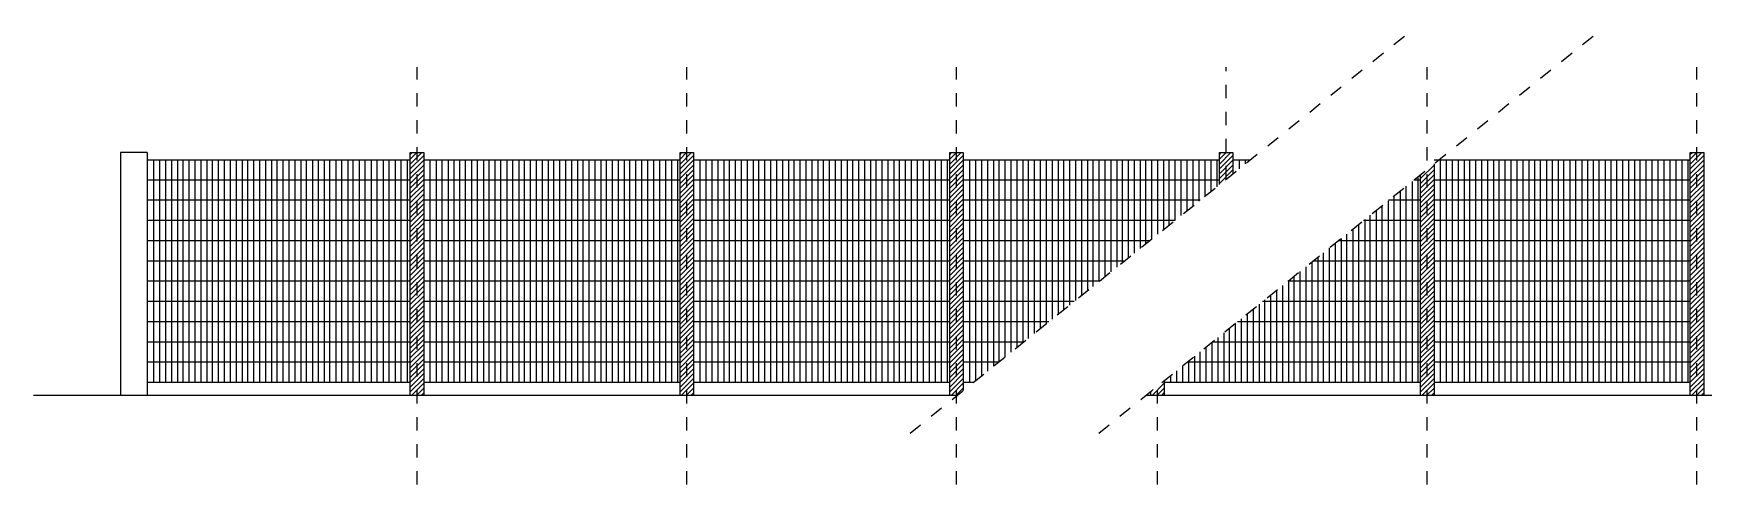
# Model space of a CAD drawing. Extents: x 257.2 to 349.4, y 13.2 to 90.5.
# Drawn here: x 292.11 to 304.5, y 48.4 to 51.74 of the extents above; entities that cross this region are included whole.
import ezdxf

# ---------------------------------------------------------------- set-up
doc = ezdxf.new("R2010")
doc.units = 0
doc.header["$LTSCALE"] = 0.005
doc.linetypes.add('C5', pattern=[60, 50, -5, 0, -5])
doc.linetypes.add('DASHED2', pattern=[0.375, 0.25, -0.125])
doc.layers.get('0').update_dxf_attribs({"linetype": 'CONTINUOUS'})
for name, color, linetype in [('ARQ-EXO-1_025', 251, 'C5'), ('ARQ-HTC', 9, 'CONTINUOUS'), ('ARQ-PROJ', 2, 'DASHED2'), ('PILAR_RECT', 6, 'CONTINUOUS'), ('PORTAL_VTA_PROX', 1, 'CONTINUOUS')]:
    doc.layers.add(name, color=color, linetype=linetype)

msp = doc.modelspace()

# ---------------------------------------------------------------- hatches: boundary and pattern name
at = {"layer": 'ARQ-HTC', "linetype": 'Continuous'}
h = msp.add_hatch(dxfattribs=at)
h.set_pattern_fill('ANSI31', color=150, scale=0.008)
h.set_pattern_definition([(45, (86.22498, -48.419992), (-0.0179605122, 0.0179605122), [])])
h.paths.add_polyline_path([(295.006, 50.859), (294.906, 50.859), (294.906, 49.059), (295.006, 49.059)])
h = msp.add_hatch(dxfattribs=at)
h.set_pattern_fill('ANSI31', color=150, scale=0.008)
h.set_pattern_definition([(45, (88.22498, -48.419992), (-0.0179605122, 0.0179605122), [])])
h.paths.add_polyline_path([(297.006, 50.859), (296.906, 50.859), (296.906, 49.059), (297.006, 49.059)])
h = msp.add_hatch(dxfattribs=at)
h.set_pattern_fill('ANSI31', color=150, scale=0.008)
h.set_pattern_definition([(45, (90.22498, -48.419992), (-0.0179605122, 0.0179605122), [])])
h.paths.add_polyline_path([(298.961, 49.059), (299.006, 49.095), (299.006, 50.859), (298.906, 50.859), (298.906, 49.059)])
h = msp.add_hatch(dxfattribs=at)
h.set_pattern_fill('ANSI31', color=150, scale=0.008)
h.set_pattern_definition([(45, (92.22498, -48.419992), (-0.0179605122, 0.0179605122), [])])
h.paths.add_polyline_path([(300.906, 50.621), (301.006, 50.701), (301.006, 50.859), (300.906, 50.859)])
h = msp.add_hatch(dxfattribs=at)
h.set_pattern_fill('ANSI31', color=150, scale=0.008)
h.set_pattern_definition([(45, (95.715885, -48.419992), (-0.0179605122, 0.0179605122), [])])
h.paths.add_polyline_path([(304.497, 50.859), (304.397, 50.859), (304.397, 49.059), (304.497, 49.059)])
h = msp.add_hatch(dxfattribs=at)
h.set_pattern_fill('ANSI31', color=150, scale=0.008)
h.set_pattern_definition([(45, (93.715885, -48.419992), (-0.0179605122, 0.0179605122), [])])
h.paths.add_polyline_path([(302.497, 50.775), (302.397, 50.695), (302.397, 49.059), (302.497, 49.059)])
h = msp.add_hatch(dxfattribs=at)
h.set_pattern_fill('ANSI31', color=150, scale=0.008)
h.set_pattern_definition([(45, (91.715885, -48.419992), (-0.0179605122, 0.0179605122), [])])
h.paths.add_polyline_path([(300.497, 49.17), (300.397, 49.089), (300.397, 49.059), (300.497, 49.059)])

# ---------------------------------------------------------------- linework, layer by layer
at = {"color": 3}
for p, q in [((292.756, 50.859), (292.756, 49.059)), ((292.956, 50.859), (292.756, 50.859)), ((292.956, 50.859), (292.956, 49.059))]:
    msp.add_line(p, q, dxfattribs=at)
for points in [[(294.906, 50.859), (295.006, 50.859), (295.006, 49.059), (295.006, 49.059), (294.906, 49.059), (294.906, 50.859)], [(296.906, 50.859), (297.006, 50.859), (297.006, 49.059), (297.006, 49.059), (296.906, 49.059), (296.906, 50.859)], [(298.906, 50.859), (299.006, 50.859), (299.006, 49.095)], [(298.961, 49.059), (298.906, 49.059), (298.906, 50.859)], [(300.906, 50.859), (301.006, 50.859), (301.006, 50.701)], [(300.906, 50.621), (300.906, 50.859)], [(304.397, 50.859), (304.497, 50.859), (304.497, 49.059), (304.497, 49.059), (304.397, 49.059), (304.397, 50.859)], [(302.497, 50.775), (302.497, 49.059), (302.497, 49.059), (302.397, 49.059), (302.397, 50.695)], [(300.497, 49.17), (300.497, 49.059), (300.497, 49.059), (300.397, 49.059), (300.397, 49.089)]]:
    msp.add_lwpolyline(points, dxfattribs=at)
at = {"layer": 'ARQ-EXO-1_025', "ltscale": 0.01}
for p, q in [((294.956, 48.399), (294.956, 51.492)), ((296.956, 48.399), (296.956, 51.492)), ((298.956, 48.399), (298.956, 51.492)), ((300.956, 50.661), (300.956, 51.492)), ((302.447, 48.399), (302.447, 51.492)), ((304.447, 48.399), (304.447, 51.492)), ((300.447, 48.399), (300.447, 49.129))]:
    msp.add_line(p, q, dxfattribs=at)
at = {"layer": 'ARQ-PROJ'}
for p, q in [((298.612, 48.78), (302.301, 51.741)), ((300.011, 48.78), (303.7, 51.741))]:
    msp.add_line(p, q, dxfattribs=at)
at = {"layer": 'PILAR_RECT'}
for p, q in [((298.961, 49.059), (292.111, 49.059)), ((320.163, 49.059), (300.359, 49.059))]:
    msp.add_line(p, q, dxfattribs=at)
at = {"layer": 'PORTAL_VTA_PROX'}
for p, q in [((292.956, 50.805), (294.906, 50.805)), ((293.002, 50.805), (293.002, 49.155)), ((293.047, 50.805), (293.047, 49.155)), ((293.091, 50.805), (293.091, 49.155)), ((293.136, 50.805), (293.136, 49.155)), ((293.18, 50.805), (293.18, 49.155)), ((293.22, 50.805), (293.22, 49.155)), ((293.264, 50.805), (293.264, 49.155)), ((293.309, 50.805), (293.309, 49.155)), ((293.353, 50.805), (293.353, 49.155)), ((293.398, 50.805), (293.398, 49.155)), ((293.438, 50.805), (293.438, 49.155)), ((293.482, 50.805), (293.482, 49.155)), ((293.526, 50.805), (293.526, 49.155)), ((293.571, 50.805), (293.571, 49.155)), ((293.615, 50.805), (293.615, 49.155)), ((293.66, 50.805), (293.66, 49.155)), ((293.7, 50.805), (293.7, 49.155)), ((293.744, 50.805), (293.744, 49.155)), ((293.789, 50.805), (293.789, 49.155)), ((293.833, 50.805), (293.833, 49.155)), ((293.878, 50.805), (293.878, 49.155)), ((293.917, 50.805), (293.917, 49.155)), ((293.962, 50.805), (293.962, 49.155)), ((294.006, 50.805), (294.006, 49.155)), ((294.051, 50.805), (294.051, 49.155)), ((294.095, 50.805), (294.095, 49.155)), ((294.135, 50.805), (294.135, 49.155)), ((294.18, 50.805), (294.18, 49.155)), ((294.224, 50.805), (294.224, 49.155)), ((294.268, 50.805), (294.268, 49.155)), ((294.308, 50.805), (294.308, 49.155)), ((294.353, 50.805), (294.353, 49.155)), ((294.397, 50.805), (294.397, 49.155)), ((294.442, 50.805), (294.442, 49.155)), ((294.481, 50.805), (294.481, 49.155)), ((294.526, 50.805), (294.526, 49.155)), ((294.57, 50.805), (294.57, 49.155)), ((294.615, 50.805), (294.615, 49.155)), ((294.659, 50.805), (294.659, 49.155)), ((294.704, 50.805), (294.704, 49.155)), ((294.748, 50.805), (294.748, 49.155)), ((294.793, 50.805), (294.793, 49.155)), ((294.837, 50.805), (294.837, 49.155)), ((294.882, 50.805), (294.882, 49.155)), ((295.006, 50.805), (296.906, 50.805)), ((295.052, 50.805), (295.052, 49.155)), ((295.097, 50.805), (295.097, 49.155)), ((295.141, 50.805), (295.141, 49.155)), ((295.186, 50.805), (295.186, 49.155)), ((295.23, 50.805), (295.23, 49.155)), ((295.27, 50.805), (295.27, 49.155)), ((295.314, 50.805), (295.314, 49.155)), ((295.359, 50.805), (295.359, 49.155)), ((295.403, 50.805), (295.403, 49.155)), ((295.448, 50.805), (295.448, 49.155)), ((295.488, 50.805), (295.488, 49.155)), ((295.532, 50.805), (295.532, 49.155)), ((295.576, 50.805), (295.576, 49.155)), ((295.621, 50.805), (295.621, 49.155)), ((295.665, 50.805), (295.665, 49.155)), ((295.71, 50.805), (295.71, 49.155)), ((295.75, 50.805), (295.75, 49.155)), ((295.794, 50.805), (295.794, 49.155)), ((295.839, 50.805), (295.839, 49.155)), ((295.883, 50.805), (295.883, 49.155)), ((295.928, 50.805), (295.928, 49.155)), ((295.967, 50.805), (295.967, 49.155)), ((296.012, 50.805), (296.012, 49.155)), ((296.056, 50.805), (296.056, 49.155)), ((296.101, 50.805), (296.101, 49.155)), ((296.145, 50.805), (296.145, 49.155)), ((296.185, 50.805), (296.185, 49.155)), ((296.23, 50.805), (296.23, 49.155)), ((296.274, 50.805), (296.274, 49.155)), ((296.318, 50.805), (296.318, 49.155)), ((296.358, 50.805), (296.358, 49.155)), ((296.403, 50.805), (296.403, 49.155)), ((296.447, 50.805), (296.447, 49.155)), ((296.492, 50.805), (296.492, 49.155)), ((296.531, 50.805), (296.531, 49.155)), ((296.576, 50.805), (296.576, 49.155)), ((296.62, 50.805), (296.62, 49.155)), ((296.665, 50.805), (296.665, 49.155)), ((296.709, 50.805), (296.709, 49.155)), ((296.754, 50.805), (296.754, 49.155)), ((296.798, 50.805), (296.798, 49.155)), ((296.843, 50.805), (296.843, 49.155)), ((296.887, 50.805), (296.887, 49.155)), ((297.006, 50.805), (298.906, 50.805)), ((297.052, 50.805), (297.052, 49.155)), ((297.097, 50.805), (297.097, 49.155)), ((297.141, 50.805), (297.141, 49.155)), ((297.186, 50.805), (297.186, 49.155)), ((297.23, 50.805), (297.23, 49.155)), ((297.27, 50.805), (297.27, 49.155)), ((297.314, 50.805), (297.314, 49.155)), ((297.359, 50.805), (297.359, 49.155)), ((297.403, 50.805), (297.403, 49.155)), ((297.448, 50.805), (297.448, 49.155)), ((297.488, 50.805), (297.488, 49.155)), ((297.532, 50.805), (297.532, 49.155)), ((297.576, 50.805), (297.576, 49.155)), ((297.621, 50.805), (297.621, 49.155)), ((297.665, 50.805), (297.665, 49.155)), ((297.71, 50.805), (297.71, 49.155)), ((297.75, 50.805), (297.75, 49.155)), ((297.794, 50.805), (297.794, 49.155)), ((297.839, 50.805), (297.839, 49.155)), ((297.883, 50.805), (297.883, 49.155)), ((297.928, 50.805), (297.928, 49.155)), ((297.967, 50.805), (297.967, 49.155)), ((298.012, 50.805), (298.012, 49.155)), ((298.056, 50.805), (298.056, 49.155)), ((298.101, 50.805), (298.101, 49.155)), ((298.145, 50.805), (298.145, 49.155)), ((298.185, 50.805), (298.185, 49.155)), ((298.23, 50.805), (298.23, 49.155)), ((298.274, 50.805), (298.274, 49.155)), ((298.318, 50.805), (298.318, 49.155)), ((298.358, 50.805), (298.358, 49.155)), ((298.403, 50.805), (298.403, 49.155)), ((298.447, 50.805), (298.447, 49.155)), ((298.492, 50.805), (298.492, 49.155)), ((298.531, 50.805), (298.531, 49.155)), ((298.576, 50.805), (298.576, 49.155)), ((298.62, 50.805), (298.62, 49.155)), ((298.665, 50.805), (298.665, 49.155)), ((298.709, 50.805), (298.709, 49.155)), ((298.754, 50.805), (298.754, 49.155)), ((298.798, 50.805), (298.798, 49.155)), ((298.843, 50.805), (298.843, 49.155)), ((298.887, 50.805), (298.887, 49.155)), ((299.006, 50.805), (300.906, 50.805)), ((299.052, 50.805), (299.052, 49.155)), ((299.097, 50.805), (299.097, 49.168)), ((299.141, 50.805), (299.141, 49.204)), ((299.186, 50.805), (299.186, 49.24)), ((299.23, 50.805), (299.23, 49.276)), ((299.27, 50.805), (299.27, 49.307)), ((299.314, 50.805), (299.314, 49.343)), ((299.359, 50.805), (299.359, 49.379)), ((299.403, 50.805), (299.403, 49.415)), ((299.448, 50.805), (299.448, 49.45)), ((299.488, 50.805), (299.488, 49.482)), ((299.532, 50.805), (299.532, 49.518)), ((299.576, 50.805), (299.576, 49.554)), ((299.621, 50.805), (299.621, 49.589)), ((299.665, 50.805), (299.665, 49.625)), ((299.71, 50.805), (299.71, 49.661)), ((299.75, 50.805), (299.75, 49.693)), ((299.794, 50.805), (299.794, 49.728)), ((299.839, 50.805), (299.839, 49.764)), ((299.883, 50.805), (299.883, 49.8)), ((299.928, 50.805), (299.928, 49.836)), ((299.967, 50.805), (299.967, 49.867)), ((300.012, 50.805), (300.012, 49.903)), ((300.056, 50.805), (300.056, 49.939)), ((300.101, 50.805), (300.101, 49.975)), ((300.145, 50.805), (300.145, 50.01)), ((300.185, 50.805), (300.185, 50.042)), ((300.23, 50.805), (300.23, 50.078)), ((300.274, 50.805), (300.274, 50.114)), ((300.318, 50.805), (300.318, 50.149)), ((300.358, 50.805), (300.358, 50.181)), ((300.403, 50.805), (300.403, 50.217)), ((300.447, 50.805), (300.447, 50.253)), ((300.492, 50.805), (300.492, 50.288)), ((300.531, 50.805), (300.531, 50.32)), ((300.576, 50.805), (300.576, 50.356)), ((300.62, 50.805), (300.62, 50.392)), ((300.665, 50.805), (300.665, 50.428)), ((300.709, 50.805), (300.709, 50.463)), ((300.754, 50.805), (300.754, 50.499)), ((300.798, 50.805), (300.798, 50.535)), ((300.843, 50.805), (300.843, 50.57)), ((300.887, 50.805), (300.887, 50.606)), ((301.006, 50.805), (301.135, 50.805)), ((301.052, 50.805), (301.052, 50.739)), ((301.097, 50.805), (301.097, 50.774)), ((302.497, 50.805), (304.397, 50.805)), ((302.543, 50.805), (302.543, 49.155)), ((302.588, 50.805), (302.588, 49.155)), ((302.632, 50.805), (302.632, 49.155)), ((302.677, 50.805), (302.677, 49.155)), ((302.721, 50.805), (302.721, 49.155)), ((302.761, 50.805), (302.761, 49.155)), ((302.805, 50.805), (302.805, 49.155)), ((302.85, 50.805), (302.85, 49.155)), ((302.894, 50.805), (302.894, 49.155)), ((302.939, 50.805), (302.939, 49.155)), ((302.978, 50.805), (302.978, 49.155)), ((303.023, 50.805), (303.023, 49.155)), ((303.067, 50.805), (303.067, 49.155)), ((303.112, 50.805), (303.112, 49.155)), ((303.156, 50.805), (303.156, 49.155)), ((303.201, 50.805), (303.201, 49.155)), ((303.241, 50.805), (303.241, 49.155)), ((303.285, 50.805), (303.285, 49.155)), ((303.33, 50.805), (303.33, 49.155)), ((303.374, 50.805), (303.374, 49.155)), ((303.418, 50.805), (303.418, 49.155)), ((303.458, 50.805), (303.458, 49.155)), ((303.503, 50.805), (303.503, 49.155)), ((303.547, 50.805), (303.547, 49.155)), ((303.592, 50.805), (303.592, 49.155)), ((303.636, 50.805), (303.636, 49.155)), ((303.676, 50.805), (303.676, 49.155)), ((303.72, 50.805), (303.72, 49.155)), ((303.765, 50.805), (303.765, 49.155)), ((303.809, 50.805), (303.809, 49.155)), ((303.849, 50.805), (303.849, 49.155)), ((303.894, 50.805), (303.894, 49.155)), ((303.938, 50.805), (303.938, 49.155)), ((303.983, 50.805), (303.983, 49.155)), ((304.022, 50.805), (304.022, 49.155)), ((304.067, 50.805), (304.067, 49.155)), ((304.111, 50.805), (304.111, 49.155)), ((304.156, 50.805), (304.156, 49.155)), ((304.2, 50.805), (304.2, 49.155)), ((304.245, 50.805), (304.245, 49.155)), ((304.289, 50.805), (304.289, 49.155)), ((304.334, 50.805), (304.334, 49.155)), ((304.378, 50.805), (304.378, 49.155)), ((294.906, 50.655), (292.956, 50.655)), ((296.906, 50.655), (295.006, 50.655)), ((298.906, 50.655), (297.006, 50.655)), ((300.906, 50.655), (299.006, 50.655)), ((302.397, 50.655), (302.347, 50.655)), ((302.378, 50.68), (302.378, 49.155)), ((304.397, 50.655), (302.497, 50.655)), ((302.2, 50.537), (302.2, 49.155)), ((302.245, 50.573), (302.245, 49.155)), ((302.289, 50.609), (302.289, 49.155)), ((302.334, 50.644), (302.334, 49.155)), ((294.906, 50.505), (292.956, 50.505)), ((296.906, 50.505), (295.006, 50.505)), ((298.906, 50.505), (297.006, 50.505)), ((300.762, 50.505), (299.006, 50.505)), ((302.067, 50.43), (302.067, 49.155)), ((302.111, 50.466), (302.111, 49.155)), ((302.156, 50.502), (302.156, 49.155)), ((302.397, 50.505), (302.16, 50.505)), ((304.397, 50.505), (302.497, 50.505)), ((294.906, 50.355), (292.956, 50.355)), ((296.906, 50.355), (295.006, 50.355)), ((298.906, 50.355), (297.006, 50.355)), ((300.575, 50.355), (299.006, 50.355)), ((301.894, 50.291), (301.894, 49.155)), ((301.938, 50.327), (301.938, 49.155)), ((302.397, 50.355), (301.973, 50.355)), ((301.983, 50.363), (301.983, 49.155)), ((302.022, 50.394), (302.022, 49.155)), ((304.397, 50.355), (302.497, 50.355)), ((294.906, 50.205), (292.956, 50.205)), ((296.906, 50.205), (295.006, 50.205)), ((298.906, 50.205), (297.006, 50.205)), ((300.388, 50.205), (299.006, 50.205)), ((301.765, 50.188), (301.765, 49.155)), ((302.397, 50.205), (301.787, 50.205)), ((301.809, 50.223), (301.809, 49.155)), ((301.849, 50.255), (301.849, 49.155)), ((304.397, 50.205), (302.497, 50.205)), ((294.906, 50.055), (292.956, 50.055)), ((296.906, 50.055), (295.006, 50.055)), ((298.906, 50.055), (297.006, 50.055)), ((300.201, 50.055), (299.006, 50.055)), ((301.592, 50.049), (301.592, 49.155)), ((302.397, 50.055), (301.6, 50.055)), ((301.636, 50.084), (301.636, 49.155)), ((301.676, 50.116), (301.676, 49.155)), ((301.72, 50.152), (301.72, 49.155)), ((304.397, 50.055), (302.497, 50.055)), ((301.458, 49.942), (301.458, 49.155)), ((301.503, 49.977), (301.503, 49.155)), ((301.547, 50.013), (301.547, 49.155)), ((294.906, 49.905), (292.956, 49.905)), ((296.906, 49.905), (295.006, 49.905)), ((298.906, 49.905), (297.006, 49.905)), ((300.014, 49.905), (299.006, 49.905)), ((301.285, 49.803), (301.285, 49.155)), ((301.33, 49.838), (301.33, 49.155)), ((301.374, 49.874), (301.374, 49.155)), ((302.397, 49.905), (301.413, 49.905)), ((301.418, 49.91), (301.418, 49.155)), ((304.397, 49.905), (302.497, 49.905)), ((294.906, 49.755), (292.956, 49.755)), ((296.906, 49.755), (295.006, 49.755)), ((298.906, 49.755), (297.006, 49.755)), ((299.828, 49.755), (299.006, 49.755)), ((301.112, 49.663), (301.112, 49.155)), ((301.156, 49.699), (301.156, 49.155)), ((301.201, 49.735), (301.201, 49.155)), ((302.397, 49.755), (301.226, 49.755)), ((301.241, 49.767), (301.241, 49.155)), ((304.397, 49.755), (302.497, 49.755)), ((294.906, 49.605), (292.956, 49.605)), ((296.906, 49.605), (295.006, 49.605)), ((298.906, 49.605), (297.006, 49.605)), ((299.641, 49.605), (299.006, 49.605)), ((300.978, 49.556), (300.978, 49.155)), ((301.023, 49.592), (301.023, 49.155)), ((302.397, 49.605), (301.039, 49.605)), ((301.067, 49.628), (301.067, 49.155)), ((304.397, 49.605), (302.497, 49.605)), ((294.906, 49.455), (292.956, 49.455)), ((296.906, 49.455), (295.006, 49.455)), ((298.906, 49.455), (297.006, 49.455)), ((299.454, 49.455), (299.006, 49.455)), ((300.805, 49.417), (300.805, 49.155)), ((300.85, 49.453), (300.85, 49.155)), ((302.397, 49.455), (300.853, 49.455)), ((300.894, 49.489), (300.894, 49.155)), ((300.939, 49.524), (300.939, 49.155)), ((304.397, 49.455), (302.497, 49.455)), ((294.906, 49.305), (292.956, 49.305)), ((296.906, 49.305), (295.006, 49.305)), ((298.906, 49.305), (297.006, 49.305)), ((299.267, 49.305), (299.006, 49.305)), ((302.397, 49.305), (300.666, 49.305)), ((300.677, 49.314), (300.677, 49.155)), ((300.721, 49.35), (300.721, 49.155)), ((300.761, 49.382), (300.761, 49.155)), ((304.397, 49.305), (302.497, 49.305)), ((300.543, 49.207), (300.543, 49.155)), ((300.588, 49.242), (300.588, 49.155)), ((300.632, 49.278), (300.632, 49.155)), ((294.906, 49.155), (292.956, 49.155)), ((296.906, 49.155), (295.006, 49.155)), ((298.906, 49.155), (297.006, 49.155)), ((299.08, 49.155), (299.006, 49.155)), ((302.397, 49.155), (300.497, 49.155)), ((304.397, 49.155), (302.497, 49.155))]:
    msp.add_line(p, q, dxfattribs=at)

doc.saveas('drawing.dxf')
